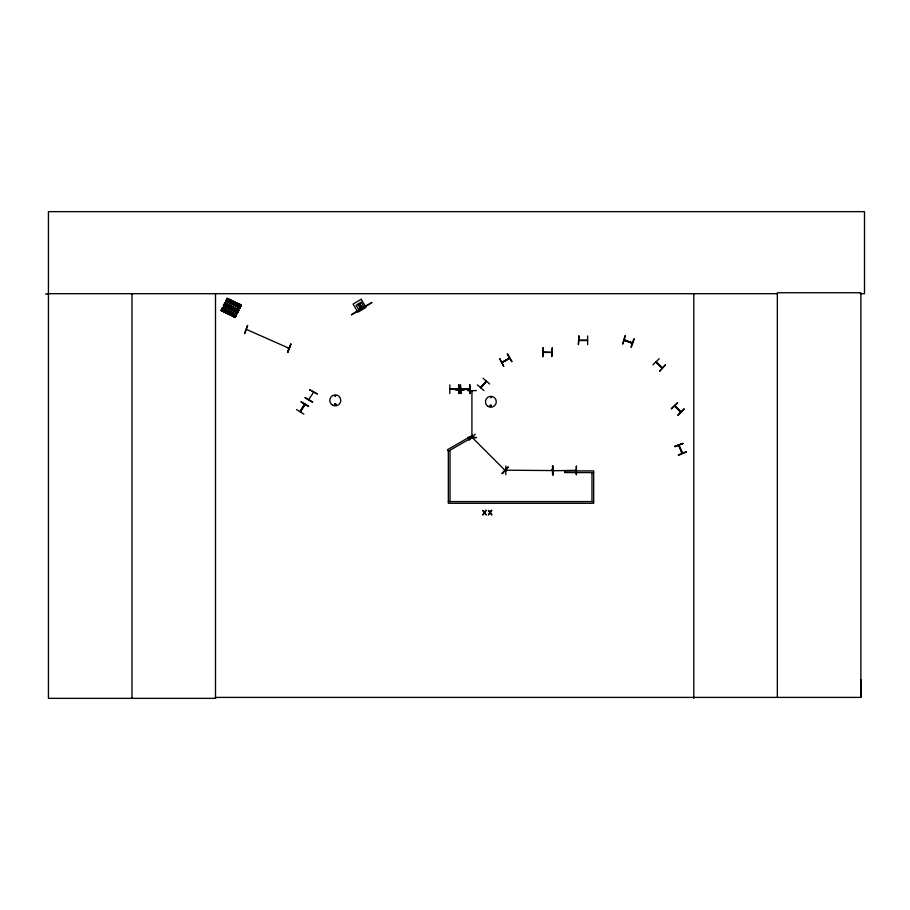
<?xml version="1.0" encoding="UTF-8"?>
<svg xmlns="http://www.w3.org/2000/svg" width="910" height="910" viewBox="0 0 910 910"><rect width="100%" height="100%" fill="white"/><g stroke="black" fill="none" stroke-linecap="round" stroke-linejoin="round"><path stroke-width="1.36" d="M860.246 293.691L864.5 293.691L864.5 211.643L48.435 211.643L48.435 698.357L215.624 698.357L215.511 697.401L860.871 697.401L860.996 679.804M678.803 445.217L679.452 445.991M304.065 405.087L304.554 404.267M308.82 399.524L313.575 392.255M472.54 437.938L471.824 436.482L471.915 437.266L471.915 390.697L472.313 391.482M504.379 469.719L504.97 470.242L472.04 437.312L472.927 437.664M675.163 406.52L674.754 405.689M674.913 405.78L680.657 412.15L680.441 411.183M680.407 411.218L680.839 411.638M656.019 361.907L662.173 368.061L661.854 367.265M334.698 404.438C336.256 402.482 335.562 406.554 334.789 404.302M336.052 404.643C334.8 401.39 333.97 407.259 336.131 404.438M490.092 405.814C492.492 403.096 490.854 408.977 490.194 405.428M491.445 405.974C490.399 403.847 490.16 407.452 491.332 406.076M501.979 362.51L502.65 361.771L501.82 362.26M502.149 362.464L509.554 358.244L502.138 362.521M486.054 381.131L480.548 387.592L481.526 387.125M239.66 306.511L240.138 306.693M300.357 411.877C312.71 393.507 297.081 414.232 300.971 411.024M625.034 340.613L624.203 339.896M633.906 338.861L630.914 347.028M631.335 347.176L634.213 338.964M625.011 340.511L624.158 340.295L632.313 343.218L624.112 340.238M576.292 470.356L553.462 470.732M244.619 333.538L247.645 325.37L244.676 333.56M288.959 348.302L288.14 347.938L289.152 347.995M287.492 352.17L290.904 344.173M222.643 311.106L223.917 308.501M224.929 306.442L226.203 303.838M227.216 301.767L228.49 299.162M223.598 311.573L224.872 308.968M225.885 306.909L227.159 304.304M228.171 302.245L229.445 299.64M225.032 312.266L226.306 309.662M227.318 307.603L228.592 304.998M229.593 302.939L230.878 300.334M226.294 312.892L227.568 310.287M228.581 308.228L229.855 305.623M230.867 303.565L232.141 300.96M227.727 313.597L229.001 310.992M230.014 308.934L231.288 306.329M232.3 304.27L233.574 301.665M233.87 316.6L235.144 313.995M236.156 311.937L237.43 309.332M238.443 307.273L239.717 304.668M234.063 317.237L235.77 313.768M236.35 312.574L238.056 309.104M238.636 307.91L240.331 304.429M234.177 317.294L235.872 313.813M236.452 312.63L238.158 309.15M238.738 307.955L240.445 304.486M237.374 311.174L238.067 311.061M237.499 312.847L238.966 309.832L224.861 302.916L223.394 305.942L237.499 312.847L223.428 305.874M239.785 308.183L241.252 305.168L227.136 298.264L225.68 301.278L239.819 308.126M472.245 436.413L472.415 437.198M682.068 453.282L678.769 445.388L682.159 453.248L682.216 452.361M449.881 389.048L458.492 388.991M552.381 470.561L505.926 470.208L506.631 470.55M551.722 352.363L543.293 351.965M296.489 409.568L303.894 414.141M301.21 401.697L308.649 406.19M304.998 397.829L312.471 402.254M309.707 389.946L317.419 394.007L309.775 389.844M300.141 411.65L304.475 404.347M449.972 389.048L458.401 389.389M461.791 389.366L461.097 388.979M469.492 389.355L460.938 389.423L469.617 389.412M506.688 470.538L506.028 470.607M552.29 470.55L551.619 470.129M578.999 340.147L587.598 340.147M477.375 384.919L483.972 390.583M482.016 386.352L485.257 382.553M480.946 387.728L486.52 381.279M489.637 383.952L483.062 378.253M469.048 440.258L475.202 434.115M502.331 473.541L508.133 467.046L502.365 473.564M502.058 473.268L508.178 467.08M671.273 408.579L677.7 402.698L671.546 408.852M677.813 415.04L683.967 408.897M678.087 415.313L684.206 409.125M652.959 364.796L659.204 358.733M656.679 362.703L656.428 361.759M665.392 364.921L659.545 371.371L665.346 364.876M509.373 358.29L502.081 362.419L509.395 358.165M486.088 381.051L485.917 381.893M472.222 391.573L472.313 390.879M335.847 404.995L334.903 405.121M358.415 304.122L359.018 303.758M358.074 304.748L359.734 303.758M359.996 309.229L362.897 307.489M351.442 314.632L371.712 302.495M351.567 314.837L371.837 302.712M631.551 342.842L632.302 343.07M507.621 353.99L511.977 361.52M503.674 366.377L499.681 358.642L503.719 366.366M246.53 329.454L289.027 348.268M288.345 347.643L288.948 348.234L288.14 347.893M674.754 446.435L682.944 443.477L674.742 446.389M674.879 446.73L682.898 443.375M678.325 454.977L686.356 451.622M678.473 455.307L686.481 451.917M491.002 397.693L490.638 396.828L491.093 397.613M656.235 361.702L662.321 367.788M587.416 340.533L578.999 340.522M675.22 406.577L674.663 405.985L680.714 412.037M680.726 412.014L674.629 406.065M576.337 466.193L576.371 474.884L576.405 466.193M553.087 474.884L553.053 466.193L553.03 474.884M449.858 384.85L449.79 393.552M458.617 393.495L458.674 384.793M469.583 384.816L469.765 393.518M467.717 390.72L476.408 390.606M460.938 393.575L460.449 384.873L460.824 393.575M467.717 437.414L476.419 437.357M467.717 437.733L476.419 437.721M505.812 466.011L505.812 474.713M552.859 466.011L552.87 474.701M551.619 470.174L552.404 470.208M45.5 294.032L48.435 294.021M48.435 293.691L777.345 293.691M587.598 335.949L587.667 344.64M543.293 352.443L551.813 352.454M542.633 356.561L543.111 347.859L542.667 356.561M457.298 390.072L462.291 390.072M593.673 472.586L564.678 472.586L564.678 470.902L593.673 470.902L593.673 503.275L448.334 503.275L448.334 451.212L447.481 449.745L472.586 435.253L473.439 436.72L448.334 451.212L450.018 451.212L450.018 501.581M448.334 501.581L593.673 501.581M631.677 342.478L632.404 342.786M632.109 343.093L624.283 339.93L632.302 342.706M335.164 396.316L335.631 395.52L334.88 395.975M241.218 305.237L227.056 298.435L241.15 305.373M226.897 298.764L241.048 305.578M226.863 298.833L240.911 305.851L226.726 299.106M226.704 299.162L240.797 306.09M240.706 306.272L240.32 307.068M226.124 300.368L240.206 307.33M226.01 300.584L240.138 307.478M225.964 300.698L240.047 307.671M225.885 300.869L239.978 307.785M225.782 301.074L239.899 307.955M224.759 303.132L238.864 310.037M224.656 303.326L238.761 310.242M224.611 303.428L238.682 310.401M224.52 303.61L238.613 310.549M224.44 303.769L238.522 310.754M238.42 310.936L238.033 311.732M223.837 305.021L237.942 311.948M223.814 305.089L237.851 312.141M223.644 305.419L237.783 312.278M223.598 305.533L237.692 312.448M223.496 305.737L237.59 312.676M236.577 314.701L222.484 307.762L236.509 314.837M222.381 307.978L236.486 314.905M222.29 308.16L236.35 315.178L222.154 308.433M222.131 308.49L236.236 315.417M236.134 315.611L235.747 316.407M221.551 309.696L235.667 316.6M221.46 309.889L235.554 316.828M221.357 310.094L235.497 316.942M221.301 310.208L235.417 317.101M221.21 310.401L235.303 317.34M305.18 397.522L312.642 401.981M301.017 402.004L308.479 406.474M674.81 405.746L680.873 411.729M662.105 368.129L656.087 362.1M461.006 389.378L469.514 389.014L468.616 389.423M359.484 303.337L360.417 304.896L358.756 305.885L357.823 304.327M507.302 354.172L511.704 361.679M679.11 445.183L682.42 453.009M471.824 437.084L471.915 436.39M552.495 466.011L552.552 474.713M470.026 384.816L470.083 393.518M459.004 384.793L459.049 393.495M860.871 697.401L860.871 292.747L777.345 292.747L777.345 697.401M693.807 293.691L693.807 698.357M591.978 472.586L591.978 501.581M543.054 347.859L542.997 356.561M464.066 390.037L455.512 390.037M215.499 293.691L215.499 698.357M131.973 293.691L131.973 698.357M227.022 311.823C227.978 314.223 228.808 309.957 227.022 311.823M229.309 307.159C230.264 309.559 231.094 305.294 229.309 307.159M231.595 302.495C232.539 304.896 233.381 300.63 231.595 302.495M625.17 335.79L622.713 344.151L625.136 335.779M290.802 344.128L287.822 352.318L290.802 344.128M222.575 307.58L221.107 310.606L235.212 317.51L236.68 314.496L222.575 307.58M485.633 510.373L484.529 512.171L482.732 510.373L484.143 512.671L482.687 514.969L484.484 513.126L486.304 514.969L484.859 512.637L486.304 510.373L485.633 510.373M491.286 510.373L490.171 512.171L488.374 510.373L489.785 512.671L488.329 514.969L490.126 513.126L491.946 514.969L490.501 512.637L491.946 510.373L491.286 510.373M361.156 299.265L353.08 304.099L357.914 312.187L366.002 307.341L361.156 299.265M361.202 302.313L356.117 305.351L358.347 309.082L363.431 306.044L361.202 302.313M360.849 305.623L359.188 306.613L359.871 307.751L361.532 306.761L360.849 305.623M578.908 335.949L578.419 344.64L578.885 335.949M552.29 347.859L551.813 356.561L552.256 347.859M488.158 406.463A5.437 5.437 0 0 0 496.314 401.754A5.437 5.437 0 0 0 488.158 397.044A5.437 5.437 0 0 0 488.158 406.463M332.537 405.143A5.505 5.505 0 0 0 340.795 400.377A5.505 5.505 0 0 0 332.537 395.611A5.505 5.505 0 0 0 332.537 405.143"/></g></svg>
